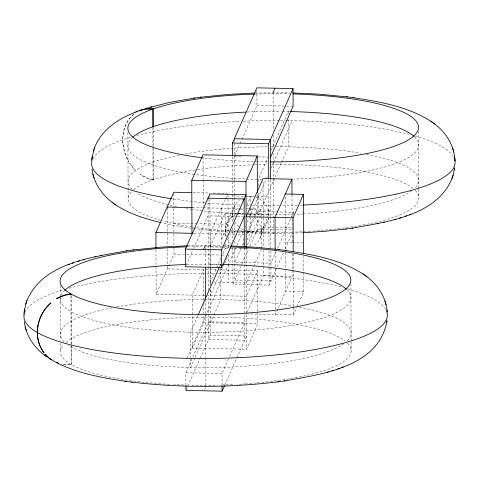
<?xml version="1.0" encoding="UTF-8"?>
<svg xmlns="http://www.w3.org/2000/svg" width="479" height="479" viewBox="0 0 479 479"><rect width="100%" height="100%" fill="white"/><g stroke="black" fill="none" stroke-linecap="round" stroke-linejoin="round"><path stroke-width="0.36" stroke-dasharray="2.4 1.8" d="M204.814 295.381L156.13 294.363L173.991 254.05L173.973 248.164M186.103 265.402L193.324 249.104M193.624 248.427L208.066 215.837L236.836 216.436M234.692 155.747L239.811 144.203M240.111 143.526L241.614 140.131M241.913 139.449L256.96 105.5L256.9 88.573M225.286 199.438L210.119 233.674L210.305 285.071M225.585 198.761L227.082 195.384M236.692 213.215L225.124 212.969L210.077 246.919L221.879 247.164M226.537 223.903L234.063 206.928M221.514 239.123L228.094 224.274L198.39 223.651M221.041 257.804L210.209 282.251L211.688 282.281M222.849 253.732L225.256 248.302L225.238 243.883M197.761 315.877L190.54 332.169L190.642 358.663M219.729 266.306L220.627 264.27A145.365 34.081 -0.2 0 0 199.252 264.198L192.133 264.336A145.365 34.081 -0.2 0 0 185.05 264.558M246.805 205.204L250.715 196.372L250.745 204.473M258.265 186.026L258.241 179.397L267.569 158.351M271.18 150.202L288.328 111.505L288.34 114.445M224.322 263.959L210.347 295.495L210.323 289.538M224.621 263.282L228.214 255.181M186.846 358.322L235.758 247.948M236.961 245.224L243.003 231.597M244.811 227.507L245.416 226.148M247.23 222.058L249.038 217.969M249.343 217.286L267.785 175.679M271.09 168.207L273.497 162.776M273.653 162.435L292.154 120.678M257.84 311.841L257.882 323.78L246.601 349.245L192.384 348.113L203.665 322.648L203.599 304.734M247.362 231.746L257.457 208.964L257.403 194.037M185.942 385.254L185.894 372.74L192.516 357.807M192.815 357.124L208.461 321.822L244.607 322.577L229.561 356.526M241.105 248.152L234.788 262.408L270.934 263.163L276.048 251.625M242.308 245.434L243.811 242.039M247.421 233.89L254.343 218.274M254.648 217.598L257.355 211.484L278.006 211.916M194.887 357.993L190.672 367.495L190.642 359.4M195.187 357.31L220.759 299.603L220.627 264.27M247.236 239.847L250.846 231.704L250.762 208.886M281.239 163.123L258.373 214.73L258.289 191.911M281.538 162.447L288.46 146.831L288.358 119.6M247.427 244.961L261.271 213.724L248.254 213.454M186.259 389.726L187.463 387.014M187.768 386.331L199.803 359.172M200.102 358.496L210.407 335.24L210.335 315.835M283.334 252.99L269.12 285.071L232.974 284.316L241.775 264.456M242.075 263.779L248.691 248.841M249.894 246.122L257.421 229.148L257.379 218.113M259.983 238.123L267.504 221.148M261.402 249.056L246.356 283.005L212.377 282.293M204.569 389.571L205.916 386.541M274.15 232.56L273.611 233.77L273.311 153.549M167.399 265.18L167.411 268.905L257.69 270.791L246.404 296.25L207.784 295.447M247.38 311.871L263.396 275.724L263.3 250.313M222.082 385.272L222.04 373.5L228.357 359.238M277.551 248.23L293.501 212.239L278.748 211.934M224.813 385.05L236.548 358.573M236.848 357.891L246.553 335.995L210.407 335.24M285.143 248.918L292.058 233.303M292.292 270.348L292.31 276.329L275.389 314.517L275.377 311.53M246.469 313.913L293.459 314.895L296.711 307.56M297.004 306.895L303.8 291.555L303.674 256.433M153.454 179.631L147.502 178.086L140.179 174.392A36.338 29.249 70.7 0 0 153.058 179.775L153.454 179.631L153.256 127.57M71.365 344.629L71.437 364.711L66.479 364.788L61.593 364.1M302.728 232.776L274.689 233.518M255.535 93.01L289.178 92.836M187.84 245.775L221.484 245.607M274.006 233.524L236.662 232.608M256.96 105.5L285.729 106.104M286.466 106.116L293.106 106.26M234.393 156.423L242.506 156.597M258.001 156.92L267.587 157.118M193.073 192.63L209.413 192.971M213.125 193.049L227.98 193.36M232.644 195.995L244.212 196.24M244.937 196.252L253.607 196.438M256.499 196.498L268.791 196.749M192.432 207.605L202.09 207.808M203.24 207.832L238.147 208.563M238.889 208.581L243.344 208.67M246.32 208.73L248.547 208.778M249.29 208.796L257.457 208.964M234.59 209.419L239.65 209.521M240.374 209.539L243.266 209.598M250.493 209.748L270.737 210.173M237.41 213.227L243.194 213.347A18.172 17.567 23.9 0 0 238.805 213.784M237.77 213.766L232.71 213.664L225.19 230.633L230.249 230.74M238.494 213.784L244.278 213.903M248.613 213.993L268.857 214.418L261.336 231.393L246.152 231.076M237.572 216.454L242.739 216.562M173.877 223.142L197.647 223.633M263.216 227.148L292.13 227.753M257.421 229.148L274.048 229.495M276.215 229.543L292.118 229.878M230.974 230.758L238.201 230.908M238.925 230.92L245.428 231.058M232.776 231.327L236.392 231.399M237.111 231.417L242.895 231.537M243.619 231.549L268.923 232.081M193.779 233.333L227.609 234.039M228.351 234.057L235.033 234.195M238.003 234.255L245.434 234.411M285.55 242.602L292.052 242.739M292.777 242.751L302.902 242.967M222.37 247.176L229.597 247.326M225.256 248.302L229.591 248.391M230.315 248.403L248.385 248.781M173.991 254.05L220.783 255.032M221.526 255.044L225.98 255.139M210.143 264.582L220.987 264.809M263.396 275.724L292.31 276.329M303.8 291.555L285.729 291.178L285.652 271M203.665 322.648L257.882 323.78M185.894 372.74L222.04 373.5M222.849 245.643L230.477 245.865M235.77 213.82L230.453 213.484A145.365 34.081 -0.2 0 1 192.648 209.395M230.818 232.261L235.189 232.537M227.902 232.081L199.222 229.321M192.582 228.453L193.48 228.567M194.061 228.645L200.042 229.429M191.151 228.243L173.901 225.399L161.417 222.753M63 364.303A36.338 32.722 -60.3 0 0 71.179 364.555L71.437 364.711M64.144 341.743L62.994 340.515A145.365 34.081 -0.2 0 1 112.056 307.817M418.592 131.186L418.808 188.451M418.808 189.199L418.844 198.12M350.897 283.951L351.107 341.222M351.107 341.964L351.143 350.891M293.501 212.239L293.507 213.712M293.232 253.619L293.292 269.312M293.292 270.054L293.459 314.895M292.01 194.869L292.094 218.035M292.1 218.783L292.19 243.446M292.226 253.906L292.286 269.599M285.382 197.019L285.454 216.448M285.454 217.197L285.574 249.331M285.586 252.319L285.652 270.252M275.156 251.744L275.215 268.186M275.215 268.935L275.371 310.781M273.084 92.459L273.228 130.731M273.246 135.15L273.293 148.394M270.623 179.888L270.755 215.778M270.761 216.526L270.875 247.93M270.886 250.918L271 280.826L234.854 280.071L234.734 247.924M268.725 179.583L268.869 217.358M268.869 218.095L268.976 247.008M268.988 250.739L269.12 285.071M263.043 181.559L263.181 217.43M263.181 218.179L263.288 246.577M261.271 213.724L261.277 215.933M261.277 216.67L261.396 248.32M257.69 270.791L257.84 311.093M257.355 211.484L257.373 217.376M246.224 247.673L246.601 349.245M244.332 248.272L244.386 263.977M244.392 264.725L244.673 340.24L208.527 339.485L208.365 295.369M243.29 238.374L243.314 245.733M234.333 139.509L234.482 179.882M234.482 180.631L234.62 218.017M234.644 223.25L234.692 236.71M234.71 241.194L234.722 244.931M232.501 156.441L232.65 197.468M232.65 198.204L232.74 222.496M232.764 227.645L232.812 241.027M232.836 247.745L232.896 263.42M232.896 264.163L232.974 284.316M227.986 194.833L228.124 231.632M228.142 236.782L228.19 249.296M228.178 254.66L228.214 263.492M228.22 264.959L228.285 282.628M225.124 212.969L225.214 237.997M221.4 208.215L221.543 246.481M221.621 268.563L221.627 270.036M209.886 194.672L210.221 285.233M210.239 289.711L210.329 315.086M208.006 198.917L208.185 248.266M208.191 249.014L208.251 266.21M208.257 266.959L208.341 290.136M205.395 247.439L205.407 249.643M205.407 250.379L205.467 266.569M205.587 298.956L205.641 313.679M205.647 314.41L205.802 357.1M205.808 357.837L205.91 385.805M203.054 157.082L203.132 179.469M203.138 180.218L203.234 206.341M203.581 300.255L203.467 269.659L192.187 295.118L192.384 348.113M173.769 193.702L173.823 207.682M173.823 208.419L173.913 233.441M173.919 234.177L173.961 245.218M167.183 207.826L167.327 245.811M167.339 248.793L167.393 264.432M155.962 249.673L156.13 294.363M152.867 127.713L152.945 147.795M152.945 148.538L153.058 179.775M127.875 132.575L128.085 189.84M128.091 190.582L128.121 198.767M71.179 295.543L71.359 343.886M70.922 295.381L71.108 345.215M71.114 345.958L71.179 364.555M60.174 285.34L60.222 297.243M60.222 297.986L60.378 340.377M60.39 343.353L60.42 351.532M302.692 205.054A181.703 42.601 -0.2 0 1 299.758 205.168M297.549 205.252A181.703 42.601 -0.2 0 1 281.269 205.647M279.035 205.671A181.703 42.601 -0.2 0 1 252.325 205.503M249.379 205.425A181.703 42.601 -0.2 0 1 245.697 205.317M239.835 205.102A181.703 42.601 -0.2 0 1 205.641 202.886M204.952 202.821A181.703 42.601 -0.2 0 1 171.572 198.761M92.866 158.818A181.703 42.601 -0.2 0 1 118.014 141.562L122.828 139.784A181.703 42.601 -0.2 0 1 132.815 136.605M136.743 135.503A181.703 42.601 -0.2 0 1 240.344 121.343M243.272 121.211A181.703 42.601 -0.2 0 1 279.55 120.522M280.293 120.522A181.703 42.601 -0.2 0 1 285.49 120.57M286.232 120.576A181.703 42.601 -0.2 0 1 408.653 134.21M415.137 135.976A181.703 42.601 -0.2 0 1 453.805 157.501M254.678 217.598A18.172 17.567 23.9 0 1 252.607 246.356M246.853 248.409A18.172 17.567 23.9 0 1 241.554 248.553M231.171 243.847A18.172 17.567 23.9 0 1 227.351 239.009M226.268 236.608A18.172 17.567 23.9 0 1 236.285 214.55M244.967 213.472A18.172 17.567 23.9 0 1 245.847 213.598M248.445 214.221A18.172 17.567 23.9 0 1 252.499 216.059M268.521 217.855A18.172 17.567 23.9 0 1 247.32 231.291M245.601 230.83A18.172 17.567 23.9 0 1 244.757 230.543M243.116 229.848A18.172 17.567 23.9 0 1 240.069 228.004M238.692 226.872A18.172 17.567 23.9 0 1 234.878 222.034M233.788 219.633A18.172 17.567 23.9 0 1 239.266 200.144M242.206 198.282A18.172 17.567 23.9 0 1 242.997 197.911M247.194 196.641A18.172 17.567 23.9 0 1 254.247 196.785M255.966 197.246A18.172 17.567 23.9 0 1 268.773 216.143M267.426 161.86A145.365 34.081 -0.2 0 1 258.175 161.734M257.462 161.722A145.365 34.081 -0.2 0 1 203.988 157.998M254.804 94.046A145.365 34.081 -0.2 0 1 289.681 93.872M415.227 190.391A145.365 34.081 -0.2 0 1 312.853 231.112M310.099 231.297A145.365 34.081 -0.2 0 1 294.016 232.111M291.897 232.183A145.365 34.081 -0.2 0 1 274.82 232.519M274.108 232.519A145.365 34.081 -0.2 0 1 244.338 231.932M242.943 231.872A145.365 34.081 -0.2 0 1 238.77 231.656M236.692 231.543A145.365 34.081 -0.2 0 1 230.519 231.153M228.477 231.004A145.365 34.081 -0.2 0 1 196.713 227.651M194.037 227.262A145.365 34.081 -0.2 0 1 192.714 227.064M192.055 226.962A145.365 34.081 -0.2 0 1 162.561 220.861M160.609 220.316A145.365 34.081 -0.2 0 1 131.827 191.289M133.599 189.666A145.365 34.081 -0.2 0 1 196.725 169.77M197.402 169.674A145.365 34.081 -0.2 0 1 252.235 164.806M254.355 164.728A145.365 34.081 -0.2 0 1 267.144 164.417M271.425 164.375A145.365 34.081 -0.2 0 1 412.814 188.241M133.731 114.182A36.338 29.249 70.7 0 0 129.575 118.433L127.827 120.942A36.338 29.249 70.7 0 0 127.971 160.196L128.833 161.746A36.35 29.734 69.7 0 1 128.677 119.654A36.332 29.722 69.7 0 1 133.815 114.164M366.249 154.232A145.365 34.081 -0.2 0 1 414.227 188.75M411.748 190.768A145.365 34.081 -0.2 0 1 304.482 213.963M303.788 213.999A145.365 34.081 -0.2 0 1 296.07 214.364M293.95 214.442A145.365 34.081 -0.2 0 1 247.775 214.412M247.074 214.388A145.365 34.081 -0.2 0 1 244.973 214.299M242.877 214.203A145.365 34.081 -0.2 0 1 238.009 213.957M191.989 209.299A145.365 34.081 -0.2 0 1 186.181 208.347M176.523 206.527A145.365 34.081 -0.2 0 1 136.886 192.959M132.216 189.373A145.365 34.081 -0.2 0 1 139.425 168.033L142.353 166.5A145.365 34.081 -0.2 0 1 179.757 155.046M185.325 153.981A145.365 34.081 -0.2 0 1 267.078 146.754M271.359 146.712A145.365 34.081 -0.2 0 1 274.216 146.7M276.353 146.7A145.365 34.081 -0.2 0 1 360.651 153.214M414.485 136.856A145.365 34.081 -0.2 0 1 293.819 179.116M261.791 179.463A145.365 34.081 -0.2 0 1 258.241 179.397M257.528 179.386A145.365 34.081 -0.2 0 1 237.189 178.589L230.321 178.158A145.365 34.081 -0.2 0 1 195.175 174.464M194.504 174.368A145.365 34.081 -0.2 0 1 132.473 137.485M247.11 112.02A145.365 34.081 -0.2 0 1 281.215 111.397M282.64 111.409A145.365 34.081 -0.2 0 1 289.747 111.535M187.103 246.817A145.365 34.081 -0.2 0 1 203.467 246.487M206.317 246.475A145.365 34.081 -0.2 0 1 223.4 246.673M224.106 246.691A145.365 34.081 -0.2 0 1 229.752 246.871M347.526 343.162A145.365 34.081 -0.2 0 1 260.672 382.577M259.199 382.721A145.365 34.081 -0.2 0 1 254.002 383.194M251.978 383.362A145.365 34.081 -0.2 0 1 247.212 383.733M245.841 383.829A145.365 34.081 -0.2 0 1 236.848 384.397M232.656 384.607A145.365 34.081 -0.2 0 1 222.783 384.996M214.963 385.194A145.365 34.081 -0.2 0 1 192.157 385.188M183.661 384.972A145.365 34.081 -0.2 0 1 173.847 384.571M169.686 384.35A145.365 34.081 -0.2 0 1 162.818 383.919M160.782 383.775A145.365 34.081 -0.2 0 1 63.372 344.88M65.898 342.431A145.365 34.081 -0.2 0 1 204.796 317.14A145.365 34.081 -0.2 0 1 345.114 341.012M24.92 312.11A181.703 42.601 -0.2 0 1 63.719 289.783M69.042 288.274A181.703 42.601 -0.2 0 1 204.419 273.293M206.653 273.281A181.703 42.601 -0.2 0 1 215.568 273.317M217.789 273.341A181.703 42.601 -0.2 0 1 340.952 286.975M347.443 288.747A181.703 42.601 -0.2 0 1 386.11 310.272M299.237 307.129A145.365 34.081 -0.2 0 1 346.958 341.108M344.048 343.533A145.365 34.081 -0.2 0 1 207.593 367.621A145.365 34.081 -0.2 0 1 68.581 345.335M116.918 306.877A145.365 34.081 -0.2 0 1 192.265 299.662L199.384 299.525A145.365 34.081 -0.2 0 1 294.369 306.231M346.784 289.627A145.365 34.081 -0.2 0 1 240.129 331.205A145.365 34.081 -0.2 0 1 64.384 306.811L62.863 305.183A145.365 34.081 -0.2 0 1 60.438 296.872M61.001 295.202A145.365 34.081 -0.2 0 1 64.773 290.25M129.761 163.249L129.743 163.255A36.338 29.249 70.7 0 0 135.102 170.045L135.204 170.009A36.332 29.722 69.7 0 1 129.761 163.249"/><path stroke-width="0.72" d="M23.986 314.553L24.321 311.105M92.022 158.333L91.651 163.519A181.703 42.601 -0.2 0 0 171.572 198.761M24.381 310.733L26.297 302.315M92.076 157.968L93.992 149.544M284.322 380.985C321.361 374.255 379.069 367.088 386.924 321.032M452.703 176.685L454.619 168.267M24.112 312.823L24.591 309.015M91.812 160.058L92.291 156.25M386.709 322.75L386.978 320.667M454.409 169.985L454.679 167.895M26.441 301.89C41.655 262.845 91.489 257.492 126.983 250.78M25.74 303.955L26.992 300.255M93.441 151.184C99.662 129.396 121.067 116.75 141.287 110.026M94.141 149.119L94.692 147.484M352.017 228.22C387.942 221.472 439.477 215.778 453.26 175.045M452.008 178.745L452.559 177.11M155.956 248.182L155.897 232.543L173.763 192.229L191.588 192.6M191.959 233.297L191.762 180.302L203.042 154.843L257.259 155.974L257.397 192.546M185.433 249.092L209.88 193.929L246.026 194.684L221.579 249.852L221.645 267.516L185.499 266.761L185.433 249.092L221.579 249.852M232.495 155.693L232.447 143.005L256.894 87.837L293.04 88.591L293.106 106.26L270.539 157.178M203.509 249.469L205.389 245.23M273.084 92.459L274.97 88.214M246.224 246.93L245.978 181.433L257.259 155.974M268.725 178.841L268.593 143.76L293.04 88.591M198.067 315.194L219.424 266.989M221.645 267.516L244.212 216.592M285.37 194.025L303.441 194.402L293.1 217.741L246.11 216.765L263.037 178.571L291.951 179.176L275.024 217.364L275.144 249.499M185.942 385.99L185.96 390.409L222.106 391.163L224.513 385.727M43.942 310.859L42.996 312.368A36.338 32.722 -60.3 0 0 43.14 351.622L44.104 352.951A36.35 33.045 -58.4 0 1 43.942 310.865L44.954 309.392A36.338 32.722 -60.3 0 1 50.9 302.836L50.966 302.878A36.332 33.033 -58.4 0 0 43.942 310.877M139.94 110.517A36.338 29.249 70.7 0 1 152.801 109.122L153.19 108.978L153.256 126.827M140.125 110.451L145.76 108.943L153.19 108.978M135.677 112.092L137.072 111.583M67.982 264.863L69.371 264.354M72.245 263.288L73.592 262.791M405.408 216.209L406.755 215.712M409.629 214.646L411.018 214.137M337.713 368.974L339.06 368.483M341.928 367.417L343.323 366.908M145.826 108.517L169.159 102.458L194.678 98.015M150.669 107.062L151.945 106.679M78.125 261.283L79.454 260.893M82.969 259.828L84.25 259.45M394.75 219.55L396.031 219.172M399.546 218.107L400.875 217.717M327.055 372.321L328.331 371.938M331.845 370.878L333.174 370.483M94.698 256.738L95.89 256.475M100.333 255.475L101.458 255.223M377.542 223.777L378.667 223.525M383.11 222.525L384.302 222.262M200.485 97.231L229.273 94.351L254.852 93.028M132.785 250.002L161.579 247.122L187.157 245.799M303.464 232.734L324.624 231.309L346.215 228.998M131.527 382.092C180.284 387.876 229.776 387.739 278.515 381.769M193.803 98.135L201.288 97.123M126.109 250.9L133.587 249.894M345.413 229.106L352.891 228.1M277.712 381.877L285.197 380.865M234.327 138.76L270.473 139.515L270.623 179.146M232.447 143.005L268.593 143.76M191.762 180.302L245.978 181.433M208 198.174L244.146 198.929L244.326 246.781M167.183 207.078L192.432 207.605M155.897 232.543L193.031 233.315M292.591 92.926L318.792 94.153L347.473 96.908M231.225 245.889L258.271 247.463L279.778 249.679M353.221 97.662C380.35 101.889 408.856 106.595 432.13 122.151M285.52 250.433C312.655 254.654 341.156 259.361 364.429 274.922M58.492 363.657C79.592 373.656 102.835 378.003 125.779 381.338M346.652 96.8L354.113 97.776M278.958 249.571L286.418 250.547M124.887 381.224L132.348 382.2M160.752 222.591C144.64 218.634 128.33 213.64 114.571 204.078M58.426 363.226L56.779 362.585A36.338 32.722 -60.3 0 0 58.294 363.142M57.085 362.962L49.582 358.681M433.327 123.019C445.614 131.671 454.583 145.706 455.002 160.98L454.864 159.25M365.633 275.79C377.404 284.131 386.272 297.375 387.164 312.021M92.004 169.069C93.609 182.924 102.153 195.252 113.367 203.21M24.309 321.84C25.914 335.689 34.452 348.017 45.673 355.981M430.801 121.199L434.681 123.989M363.1 273.97L366.98 276.754M112.02 202.246L115.9 205.03M44.319 355.011L46.87 356.849M452.679 148.322L453.158 149.981M453.278 150.388L453.763 152.053M384.978 301.093L385.457 302.752M385.583 303.159L386.062 304.824M92.938 174.176L93.417 175.841M93.543 176.248L94.022 177.907M25.237 326.947L25.722 328.612M25.842 329.019L26.321 330.678M454.691 157.16L454.828 158.89M386.996 309.931L387.134 311.661M387.301 313.745L387.349 315.481A181.703 42.601 -0.2 0 1 240.117 357.591A181.703 42.601 -0.2 0 1 37.398 332.558L34.237 330.618A181.703 42.601 -0.2 0 1 24.219 314.194M303.441 194.402L303.662 253.445M293.1 217.741L293.226 251.373M291.951 179.176L292.004 194.121M222.088 386.008L222.106 391.163M205.473 267.306L205.587 298.219M152.801 109.122L152.867 126.971M386.828 312.003A181.703 42.601 -0.2 0 1 387.182 313.392M293.22 93.962A145.365 34.081 -0.2 0 1 418.125 129.971A145.365 34.081 -0.2 0 1 270.276 161.872M202.599 157.825A145.365 34.081 -0.2 0 1 130.474 121.846A145.365 34.081 -0.2 0 1 254.804 94.046M454.882 160.621A181.703 42.601 -0.2 0 1 303.429 205.018M132.928 137.078A145.365 34.081 -0.2 0 1 139.293 132.707L142.221 131.174A145.365 34.081 -0.2 0 1 245.709 112.086M290.454 111.553A145.365 34.081 -0.2 0 1 414.048 136.455M230.459 246.895A145.365 34.081 -0.2 0 1 325.804 299.267A145.365 34.081 -0.2 0 1 81.658 298.83A145.365 34.081 -0.2 0 1 187.103 246.817M51.109 359.585A36.338 32.722 -60.3 0 1 45.122 354.215L45.134 354.221A36.332 33.033 -58.4 0 0 51.175 359.627M64.773 290.25A145.365 34.081 -0.2 0 1 185.05 264.558M222.759 264.318A145.365 34.081 -0.2 0 1 346.353 289.22M58.187 297.944L56.546 298.716A36.338 32.722 -60.3 0 1 70.916 293.896L71.173 294.052L64.551 295.345L58.187 297.944"/></g></svg>
